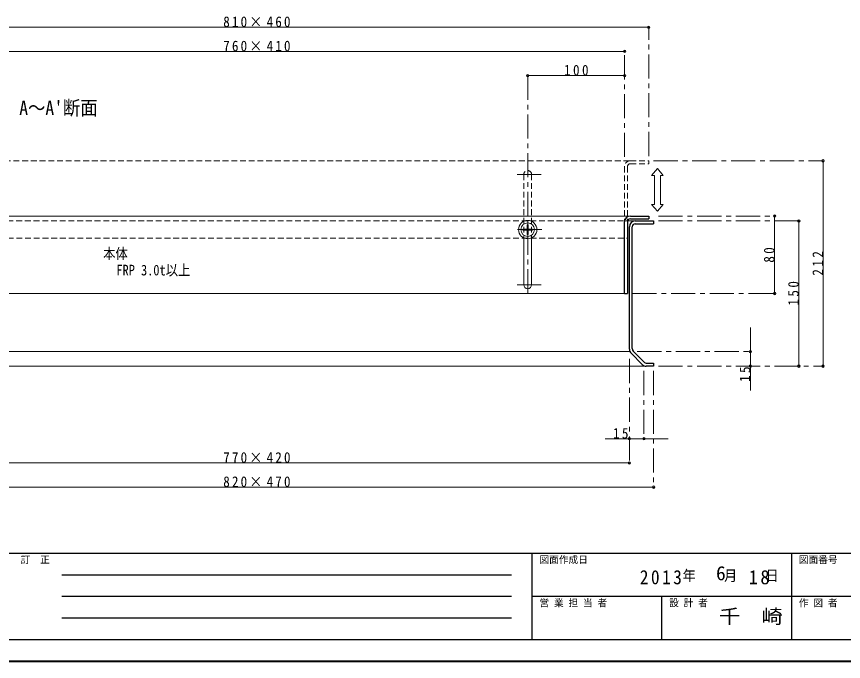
# Model space of a CAD drawing. Units: millimetres at full size, sheet at 1:5. Extents: x -1061 to 964, y -679 to 726.
# Drawn here: x -609 to 245, y -679 to -13 of the extents above; entities that cross this region are included whole.
import ezdxf
from ezdxf.enums import TextEntityAlignment as Align

# ---------------------------------------------------------------- set-up
doc = ezdxf.new("R2010")
doc.units = ezdxf.units.MM
doc.header["$LTSCALE"] = 5
doc.header["$PDMODE"] = 32
doc.header["$PDSIZE"] = 2.5
doc.linetypes.add('CHAIN1', pattern=[8, 5, -1, 1, -1])
doc.linetypes.add('DASHED1', pattern=[1.8, 1.2, -0.6])
doc.layers.add('0-0', color=7, linetype='Continuous', lineweight=18)
doc.styles.add('ＭＳ ゴシック', font='')
doc.styles.get('ＭＳ ゴシック').set_extended_font_data('MS Gothic')

msp = doc.modelspace()

# ---------------------------------------------------------------- linework, layer by layer
at = {"layer": '0-0', "color": 4, "lineweight": 9}
for p, q in [((43.599, -24.043), (-766.401, -24.043)), ((-741.401, -49.043), (18.599, -49.043)), ((-81.401, -74.043), (18.599, -74.043)), ((223.599, -374.043), (223.599, -162.043)), ((-747.401, -219.043), (24.599, -219.043)), ((173.599, -299.043), (173.599, -219.043)), ((198.599, -224.043), (198.599, -374.043)), ((18.599, -299.043), (-741.401, -299.043)), ((148.599, -334.043), (148.599, -399.043)), ((-746.94, -359.043), (24.138, -359.043)), ((63.599, -449.043), (-1.401, -449.043)), ((23.599, -474.043), (-746.401, -474.043)), ((-771.401, -499.043), (48.599, -499.043))]:
    msp.add_line(p, q, dxfattribs=at)
at = {"layer": '0-0', "color": 4, "linetype": 'CHAIN1', "lineweight": 9}
for p, q in [((43.599, -157.043), (43.599, -24.043)), ((18.599, -158.043), (18.599, -49.043)), ((-81.401, -74.043), (-81.401, -304.043)), ((48.599, -162.043), (223.599, -162.043)), ((-67.401, -176.043), (-95.401, -176.043)), ((53.599, -219.043), (173.599, -219.043)), ((53.599, -224.043), (198.599, -224.043)), ((-66.901, -233.043), (-95.901, -233.043)), ((-67.401, -290.043), (-95.401, -290.043)), ((26.599, -299.043), (173.599, -299.043)), ((23.599, -366.558), (23.599, -474.043)), ((31.599, -359.043), (148.599, -359.043)), ((53.599, -374.043), (223.599, -374.043)), ((38.599, -379.043), (38.599, -449.043)), ((48.599, -379.043), (48.599, -499.043))]:
    msp.add_line(p, q, dxfattribs=at)
at = {"layer": '0-0', "color": 4, "linetype": 'DASHED1', "lineweight": 9}
for p, q in [((-747.401, -162.043), (24.599, -162.043)), ((-744.572, -224.043), (21.771, -224.043)), ((-744.401, -242.043), (21.599, -242.043))]:
    msp.add_line(p, q, dxfattribs=at)
at = {"layer": '0-0', "linetype": 'DASHED1'}
for p, q in [((18.599, -168.043), (18.599, -225.043)), ((21.599, -168.043), (21.599, -225.043)), ((24.599, -165.043), (43.599, -165.043)), ((-85.401, -176.043), (-85.401, -241.66)), ((-77.401, -176.043), (-77.401, -241.66))]:
    msp.add_line(p, q, dxfattribs=at)
at = {"layer": '0-0'}
for p, q in [((49.599, -207.043), (49.599, -177.043)), ((55.599, -177.043), (58.599, -177.043)), ((55.599, -177.043), (55.599, -207.043)), ((52.599, -214.043), (58.599, -207.043)), ((58.599, -207.043), (55.599, -207.043)), ((-80.901, -228.043), (-80.901, -232.543)), ((21.771, -224.043), (29.599, -224.043)), ((-86.401, -232.543), (-86.401, -233.543)), ((-86.401, -232.543), (-81.901, -232.543)), ((-86.401, -233.543), (-81.901, -233.543)), ((-81.901, -233.543), (-81.901, -238.043)), ((-76.401, -232.543), (-80.901, -232.543)), ((-76.401, -233.543), (-80.901, -233.543)), ((-76.401, -232.543), (-76.401, -233.543)), ((-85.401, -241.66), (-85.401, -290.043)), ((-77.401, -241.66), (-77.401, -290.043)), ((41.085, -374.043), (-763.886, -374.043))]:
    msp.add_line(p, q, dxfattribs=at)
at = {"layer": '0-0', "color": 5, "lineweight": 25}
for p, q in [((18.599, -299.043), (18.599, -225.043)), ((21.599, -225.043), (21.599, -299.043)), ((23.599, -356.558), (23.599, -230.043)), ((24.599, -222.043), (43.599, -222.043)), ((26.599, -355.73), (26.599, -230.043)), ((29.599, -224.043), (48.599, -224.043)), ((29.599, -227.043), (48.599, -227.043)), ((48.599, -224.043), (48.599, -227.043)), ((18.599, -299.043), (21.599, -299.043)), ((25.357, -360.801), (36.842, -372.286)), ((38.378, -369.579), (28.064, -359.265)), ((41.913, -371.043), (48.599, -371.043))]:
    msp.add_line(p, q, dxfattribs=at)
at = {"layer": '0-0', "color": 6, "lineweight": 25}
for p, q in [((-1038.901, -567.258), (941.099, -567.258)), ((-76.758, -656.543), (-76.758, -567.258)), ((191.099, -567.258), (191.099, -656.543)), ((-562.472, -589.579), (-98.186, -589.579)), ((-98.186, -611.9), (-562.472, -611.9)), ((941.099, -611.9), (-76.758, -611.9)), ((57.171, -656.543), (57.171, -611.9)), ((-98.186, -634.222), (-562.472, -634.222)), ((941.099, -656.543), (-1038.901, -656.543))]:
    msp.add_line(p, q, dxfattribs=at)
at = {"layer": '0-0', "color": 1, "lineweight": 40}
msp.add_line((963.599, -679.043), (-1061.401, -679.043), dxfattribs=at)
at = {"layer": '0-0', "linetype": 'DASHED1'}
msp.add_lwpolyline([(24.599, -162.043), (43.599, -162.043), (43.599, -165.043)], dxfattribs=at)
at = {"layer": '0-0'}
for points in [[(58.599, -177.043), (52.599, -170.043), (46.599, -177.043), (49.599, -177.043)], [(52.599, -214.043), (46.599, -207.043), (49.599, -207.043)], [(-80.901, -228.043), (-81.901, -228.043), (-81.901, -232.543)], [(-80.901, -233.543), (-80.901, -238.043), (-81.901, -238.043)]]:
    msp.add_lwpolyline(points, dxfattribs=at)
at = {"layer": '0-0', "color": 5, "lineweight": 25}
for points in [[(24.599, -219.043), (43.599, -219.043), (43.599, -222.043)], [(48.599, -371.043), (48.599, -374.043), (41.085, -374.043)]]:
    msp.add_lwpolyline(points, dxfattribs=at)
at = {"layer": '0-0', "color": 4, "lineweight": 9}
msp.add_circle((-81.401, -233.043), 9.5, dxfattribs=at)
at = {"layer": '0-0'}
msp.add_circle((-81.401, -233.043), 7, dxfattribs=at)
at = {"layer": '0-0', "linetype": 'DASHED1'}
for centre, radius, start in [((24.599, -168.043), 6, 90), ((24.599, -168.043), 3, 90), ((-81.401, -176.043), 4, 360)]:
    msp.add_arc(centre, radius, start, 180, dxfattribs=at)
at = {"layer": '0-0', "color": 5, "lineweight": 25}
for centre, radius, start, end in [((24.599, -225.043), 6, 90, 180), ((24.599, -225.043), 3, 90, 180), ((29.599, -230.043), 6, 90, 180), ((29.599, -230.043), 3, 90, 180), ((29.599, -356.558), 6, 180, 225), ((31.599, -355.73), 5, 180, 225), ((41.085, -368.043), 6, 225, 270), ((41.913, -366.043), 5, 225, 270)]:
    msp.add_arc(centre, radius, start, end, dxfattribs=at)
at = {"layer": '0-0'}
msp.add_arc((-81.401, -290.043), 4, 180, 0, dxfattribs=at)
at = {"layer": '0-0', "color": 4}
for p in [(43.599, -24.043), (18.599, -49.043), (-81.401, -74.043), (18.599, -74.043), (223.599, -162.043), (173.599, -219.043), (198.599, -224.043), (173.599, -299.043), (148.599, -359.043), (148.599, -374.043), (198.599, -374.043), (223.599, -374.043), (23.599, -449.043), (38.599, -449.043), (23.599, -474.043), (48.599, -499.043)]:
    msp.add_point(p, dxfattribs=at)

# ---------------------------------------------------------------- texts
at = {"layer": '0-0', "style": 'ＭＳ ゴシック'}
for s, height, width, p in [("A～A'断面", 14.66, 0.9, (-606.401, -119.043)), ('本体', 11, 0.85, (-519.855, -266.676)), ('FRP 3.0t以上', 11, 0.85, (-506.145, -283.65)), ('千\u3000崎', 14.66, 1.1, (116.099, -644.222))]:
    msp.add_text(s, height=height, dxfattribs=dict(at, width=width)).set_placement(p, align=Align.BOTTOM_LEFT)
for s, height, p in [('訂\u3000正', 7.331, (-604.972, -579.758)), ('図面作成日', 7.331, (-69.258, -579.758)), ('図面番号', 7.331, (198.599, -579.758)), ('6', 14.66, (113.099, -599.579)), ('営 業 担 当 者', 7.331, (-69.258, -624.4)), ('設 計 者', 7.331, (64.671, -624.4)), ('作 図 者', 7.331, (198.599, -624.4))]:
    msp.add_text(s, height=height, dxfattribs=at).set_placement(p, align=Align.BOTTOM_LEFT)
at = {"layer": '0-0', "attachment_point": 7, "style": 'ＭＳ ゴシック'}
for s, insert, char_height in [('\\T1.33;\\W0.9;810×460', (-395.776, -24.043), 11), ('\\T1.33;\\W0.9;760×410', (-395.776, -49.043), 11), ('\\T1.38;\\W0.9;100', (-43.901, -74.043), 11), ('\\T1.36;\\W0.9;15', (6.724, -449.043), 11), ('\\T1.33;\\W0.9;770×420', (-395.776, -474.043), 11), ('\\T1.33;\\W0.9;820×470', (-395.776, -499.043), 11), ('\\T1.28;\\W0.9;2013', (34.349, -599.579), 14.66), ('\\T1.27;\\W0.9;年\\~\\~\\~月\\~\\~\\~日', (78.599, -597.079), 11), ('\\T1.27;\\W0.95;18', (146.849, -599.579), 14.66)]:
    msp.add_mtext(s, dxfattribs=dict(at, insert=insert, char_height=char_height))
at = {"layer": '0-0', "char_height": 11, "attachment_point": 7, "rotation": 90, "style": 'ＭＳ ゴシック'}
for s, insert in [('\\T1.36;\\W0.9;80', (173.599, -267.168)), ('\\T1.38;\\W0.9;212', (223.599, -280.543)), ('\\T1.38;\\W0.9;150', (198.599, -311.543)), ('\\T1.36;\\W0.9;15', (148.599, -390.293))]:
    msp.add_mtext(s, dxfattribs=dict(at, insert=insert))

doc.saveas('drawing.dxf')
